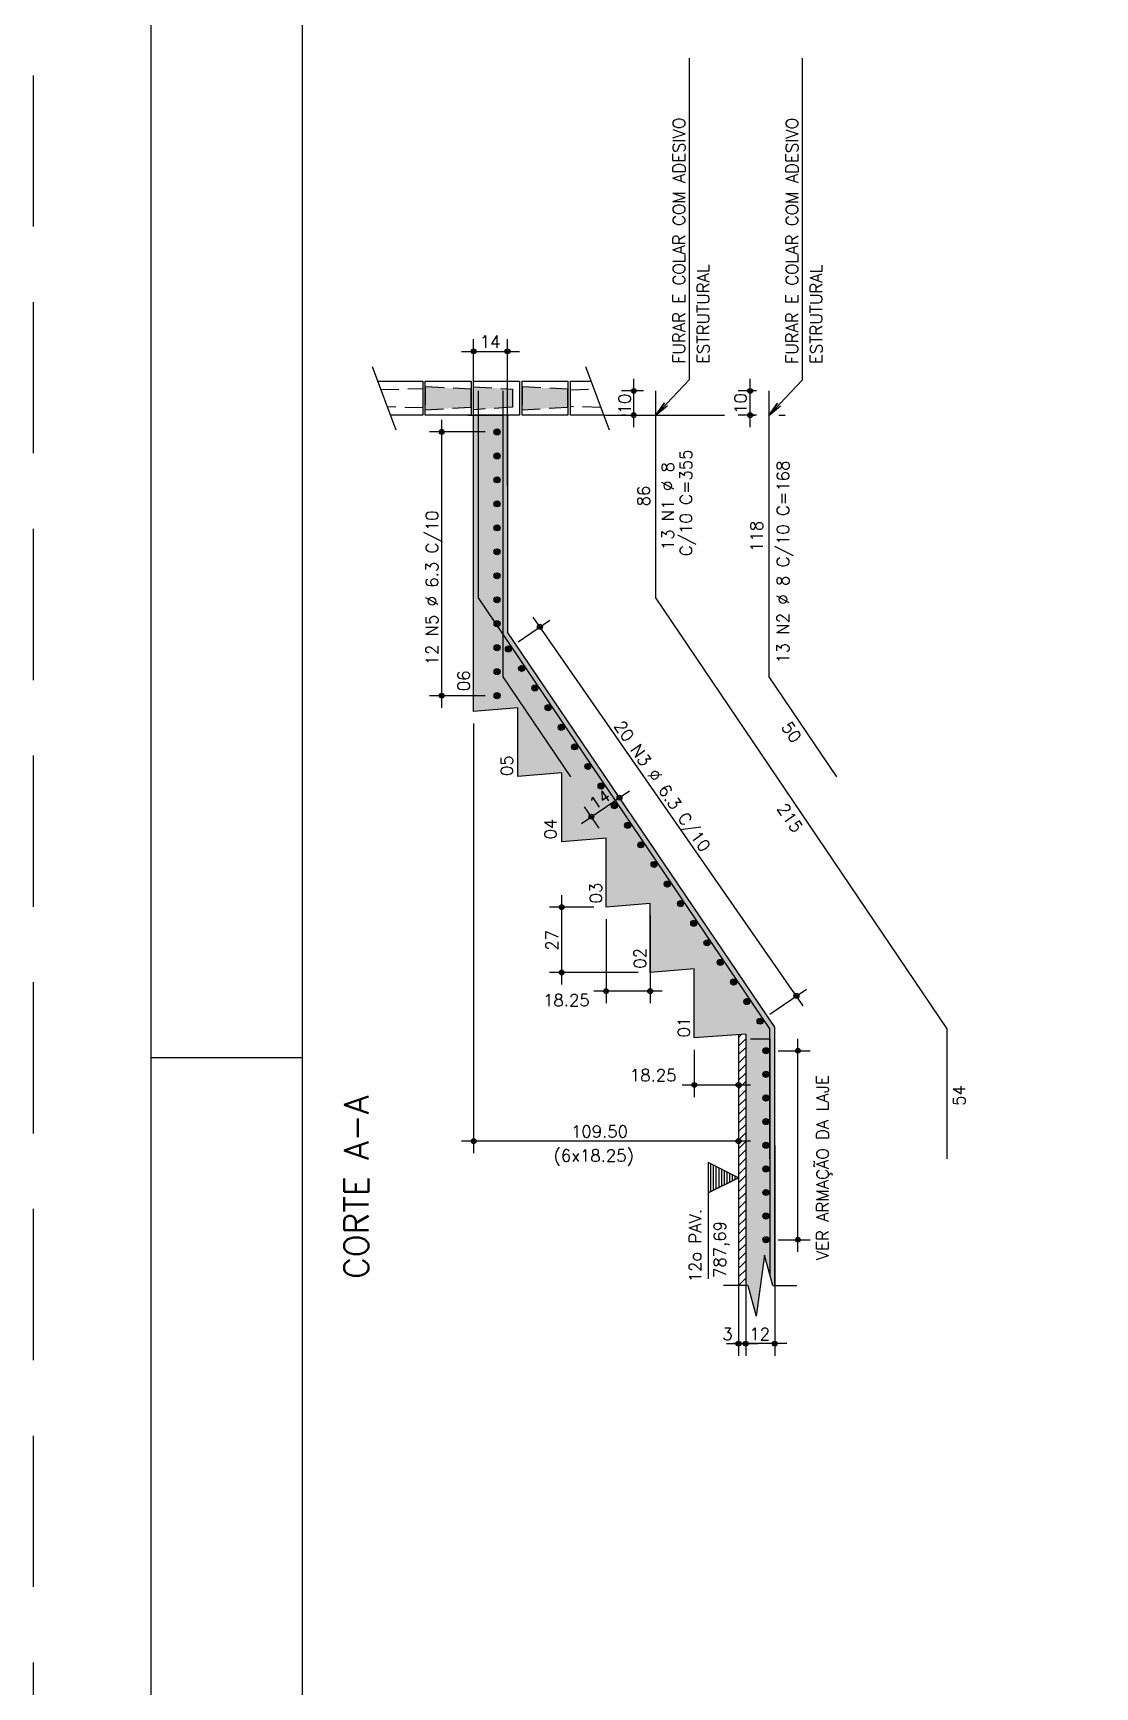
# Model space of a CAD drawing. Extents: x -2 to 86, y -1.5 to 60.9.
# Drawn here: x -2.05 to 15.52, y 19.29 to 46.65 of the extents above; entities that cross this region are included whole.
import ezdxf

# ---------------------------------------------------------------- set-up
doc = ezdxf.new("R2010")
doc.units = 0
doc.header["$MEASUREMENT"] = 0
for name, pattern in [('ESTILO_TQS_0001', [0.45, 0.3, -0.15]), ('ESTILO_TQS_0004', [3.3, 2, -0.4, 0.05, -0.4, 0.05, -0.4]), ('HIDDEN', [0.375, 0.25, -0.125])]:
    doc.linetypes.add(name, pattern=pattern)
doc.layers.get('0').update_dxf_attribs({"linetype": 'CONTINUOUS'})
doc.layers.get('Defpoints').update_dxf_attribs({"linetype": 'CONTINUOUS'})
for name, color, linetype in [('ARQ_FOLHA', 7, 'CONTINUOUS'), ('PENA_01', 1, 'CONTINUOUS'), ('PENA_02', 2, 'CONTINUOUS'), ('PENA_03', 3, 'CONTINUOUS'), ('PENA_04', 4, 'CONTINUOUS'), ('PENA_05', 5, 'CONTINUOUS'), ('PENA_10', 253, 'CONTINUOUS'), ('PENA_11', 252, 'CONTINUOUS')]:
    doc.layers.add(name, color=color, linetype=linetype)
doc.styles.get("Standard").update_dxf_attribs({"font": 'ROMANS.SHX'})

# ---------------------------------------------------------------- blocks, each defined once
blk = doc.blocks.new('FOLHA A1 - 841 X 594')
at = {"layer": 'ARQ_FOLHA', "color": 1}
blk.add_line((-816, 297), (-841, 297), dxfattribs=at)
for points in [[(-841, 0), (0, 0), (0, 594), (-841, 594)], [(-816, 10), (-10, 10), (-10, 584), (-816, 584)]]:
    blk.add_lwpolyline(points, close=True, dxfattribs=at)
at = {"layer": 'Defpoints', "color": 8, "linetype": 'HIDDEN', "ltscale": 100}
blk.add_lwpolyline([(-860.5, 609.5), (-860.5, -15.5), (19.5, -15.5), (19.5, 609.5)], close=True, dxfattribs=at)
blk = doc.blocks.new('*U24')
blk.add_blockref('FOLHA A1 - 841 X 594', (0, 0))

msp = doc.modelspace()

# ---------------------------------------------------------------- linework, layer by layer
at = {"layer": 'PENA_01', "linetype": 'Continuous'}
for p, q in [((5.242, 39.207), (5.242, 41.587)), ((5.802, 39.16), (5.802, 41.587)), ((5.042, 41.387), (6.002, 41.387)), ((7.89, 40.132), (7.89, 40.932)), ((9.816, 40.132), (9.816, 40.932)), ((8.054, 40.732), (7.69, 40.732)), ((9.923, 40.732), (9.616, 40.732)), ((4.713, 35.491), (4.713, 40.254)), ((7.761, 40.332), (7.69, 40.332)), ((9.923, 40.332), (9.616, 40.332)), ((5.43, 40.054), (4.513, 40.054)), ((5.98, 36.579), (6.503, 36.942)), ((10.694, 30.56), (6.225, 36.992)), ((5.43, 35.691), (4.513, 35.691)), ((5.242, 35.232), (5.242, 28.122)), ((7.025, 33.578), (7.82, 34.116)), ((7.794, 33.798), (7.542, 34.169)), ((7.32, 33.498), (7.078, 33.855)), ((6.698, 30.912), (6.698, 32.392)), ((7.232, 32.192), (6.498, 32.192)), ((8.162, 32.052), (8.162, 30.604)), ((7.432, 31.992), (7.432, 30.604)), ((7.962, 31.112), (6.498, 31.112)), ((8.362, 30.804), (7.232, 30.804)), ((10.143, 30.42), (10.745, 30.838)), ((8.892, 29.832), (8.892, 29.052)), ((9.622, 29.884), (9.622, 29.052)), ((10.606, 26.491), (10.606, 30.017)), ((9.622, 29.583), (9.622, 28.122)), ((10.277, 29.817), (10.806, 29.817)), ((8.692, 29.252), (9.822, 29.252)), ((9.822, 28.322), (5.042, 28.322)), ((9.622, 28.4), (9.622, 24.772)), ((9.742, 28.4), (9.742, 24.772)), ((9.742, 28.295), (9.742, 24.772)), ((10.222, 28.249), (10.222, 24.772)), ((10.277, 26.691), (10.806, 26.691)), ((9.422, 24.972), (9.942, 24.972)), ((10.422, 24.972), (9.542, 24.972))]:
    msp.add_line(p, q, dxfattribs=at)
at = {"layer": 'PENA_01', "linetype": 'ESTILO_TQS_0004'}
msp.add_line((7.392, 40.332), (10.594, 40.332), dxfattribs=at)
at = {"layer": 'PENA_01', "linetype": 'Continuous'}
for points in [[(3.653, 40.892), (4.402, 40.892)], [(4.402, 40.892), (4.402, 40.332), (3.864, 40.332)], [(4.442, 40.332), (4.442, 40.892), (5.202, 40.892), (5.202, 40.332), (4.442, 40.332)], [(5.242, 40.332), (5.242, 40.892), (6.002, 40.892), (6.002, 40.332), (5.242, 40.332)], [(6.042, 40.332), (6.042, 40.892), (6.802, 40.892), (6.802, 40.332), (6.042, 40.332)], [(7.392, 40.332), (6.842, 40.332), (6.842, 40.892), (7.181, 40.892)]]:
    msp.add_lwpolyline(points, dxfattribs=at)
at = {"layer": 'PENA_02', "linetype": 'Continuous'}
for p, q in [((3.561, 41.136), (3.955, 40.089)), ((7.09, 41.136), (7.483, 40.089)), ((9.622, 30.036), (9.679, 30.092)), ((9.622, 29.894), (9.742, 30.014)), ((9.622, 29.753), (9.742, 29.873)), ((9.622, 29.611), (9.742, 29.731)), ((9.622, 29.47), (9.742, 29.59)), ((9.622, 29.328), (9.742, 29.448)), ((9.622, 29.187), (9.742, 29.307)), ((9.622, 29.046), (9.742, 29.166)), ((9.622, 28.904), (9.742, 29.024)), ((9.622, 28.763), (9.742, 28.883)), ((9.622, 28.621), (9.742, 28.741)), ((9.622, 28.48), (9.742, 28.6)), ((9.622, 28.338), (9.742, 28.458)), ((9.622, 28.197), (9.742, 28.317)), ((9.622, 28.056), (9.742, 28.176)), ((9.622, 27.914), (9.742, 28.034)), ((9.622, 27.773), (9.742, 27.893)), ((9.622, 27.631), (9.742, 27.751)), ((9.622, 27.49), (9.742, 27.61)), ((9.622, 27.349), (9.742, 27.469)), ((9.622, 27.207), (9.742, 27.327)), ((9.622, 27.066), (9.742, 27.186)), ((9.622, 26.924), (9.742, 27.044)), ((9.622, 26.783), (9.742, 26.903)), ((9.622, 26.641), (9.742, 26.761)), ((9.622, 26.5), (9.742, 26.62)), ((9.622, 26.359), (9.742, 26.479)), ((9.622, 26.217), (9.742, 26.337)), ((9.622, 26.076), (9.742, 26.196)), ((9.622, 25.934), (9.742, 26.054))]:
    msp.add_line(p, q, dxfattribs=at)
at = {"layer": 'PENA_02', "linetype": 'ESTILO_TQS_0001'}
for points in [[(3.705, 40.754), (4.402, 40.772)], [(4.402, 40.772), (4.402, 40.452), (3.813, 40.468)], [(5.202, 40.462), (5.202, 40.762), (4.442, 40.802), (4.442, 40.422), (5.202, 40.462)], [(5.882, 40.762), (5.882, 40.462), (5.242, 40.422), (5.242, 40.802), (5.882, 40.762)], [(6.802, 40.462), (6.802, 40.762), (6.042, 40.802), (6.042, 40.422), (6.802, 40.462)], [(7.344, 40.459), (6.842, 40.472), (6.842, 40.752), (7.23, 40.763)]]:
    msp.add_lwpolyline(points, dxfattribs=at)
at = {"layer": 'PENA_02', "linetype": 'Continuous'}
for centre, radius in [((5.242, 41.387), 0.04), ((5.242, 41.387), 0.02), ((5.802, 41.387), 0.04), ((5.802, 41.387), 0.02), ((7.89, 40.732), 0.04), ((9.816, 40.732), 0.04), ((7.89, 40.732), 0.02), ((9.816, 40.732), 0.02), ((7.89, 40.332), 0.04), ((7.89, 40.332), 0.02), ((9.816, 40.332), 0.04), ((9.816, 40.332), 0.02), ((4.713, 40.054), 0.0416), ((4.713, 40.054), 0.0208), ((6.339, 36.828), 0.0416), ((6.339, 36.828), 0.0208), ((4.713, 35.691), 0.0416), ((4.713, 35.691), 0.0208), ((7.654, 34.004), 0.04), ((7.654, 34.004), 0.02), ((7.19, 33.69), 0.04), ((7.19, 33.69), 0.02), ((6.698, 32.192), 0.04), ((6.698, 32.192), 0.02), ((6.698, 31.112), 0.04), ((6.698, 31.112), 0.02), ((7.432, 30.804), 0.04), ((7.432, 30.804), 0.02), ((8.162, 30.804), 0.04), ((8.162, 30.804), 0.02), ((10.58, 30.724), 0.0416), ((10.58, 30.724), 0.0208), ((10.606, 29.817), 0.04), ((10.606, 29.817), 0.02), ((8.892, 29.252), 0.04), ((9.622, 29.252), 0.04), ((8.892, 29.252), 0.02), ((9.622, 29.252), 0.02), ((5.242, 28.322), 0.04), ((5.242, 28.322), 0.02), ((9.622, 28.322), 0.04), ((9.622, 28.322), 0.02), ((10.606, 26.691), 0.04), ((10.606, 26.691), 0.02), ((9.622, 24.972), 0.04), ((9.622, 24.972), 0.02), ((9.742, 24.972), 0.04), ((9.742, 24.972), 0.04), ((9.742, 24.972), 0.02), ((9.742, 24.972), 0.02), ((10.222, 24.972), 0.04), ((10.222, 24.972), 0.02)]:
    msp.add_circle(centre, radius, dxfattribs=at)
at = {"layer": 'PENA_03', "linetype": 'Continuous'}
for p, q in [((8.254, 40.732), (8.254, 40.732)), ((10.123, 40.732), (10.123, 40.732)), ((5.143, 40.332), (5.731, 40.332)), ((5.242, 40.332), (5.731, 40.332)), ((5.242, 35.432), (5.242, 40.332)), ((5.802, 40.332), (5.802, 36.744)), ((7.961, 40.332), (7.961, 40.332)), ((10.123, 40.332), (10.123, 40.332)), ((5.63, 40.054), (5.63, 40.054)), ((5.242, 39.007), (5.242, 39.007)), ((5.802, 38.96), (5.802, 38.96)), ((10.222, 30.205), (5.802, 36.744)), ((5.816, 36.465), (5.816, 36.465)), ((5.63, 35.691), (5.63, 35.691)), ((5.972, 35.492), (5.242, 35.432)), ((5.242, 35.432), (5.242, 35.432)), ((5.972, 34.352), (5.972, 35.492)), ((6.702, 34.412), (5.972, 34.352)), ((6.702, 33.272), (6.702, 34.412)), ((7.906, 33.632), (7.906, 33.632)), ((7.432, 33.332), (6.702, 33.272)), ((7.432, 32.192), (7.432, 33.332)), ((7.432, 33.332), (7.432, 33.332)), ((8.162, 32.252), (7.432, 32.192)), ((7.432, 32.192), (7.432, 32.192)), ((7.432, 32.192), (7.432, 32.192)), ((8.162, 31.112), (8.162, 32.252)), ((8.162, 32.252), (8.162, 32.252)), ((8.892, 31.172), (8.162, 31.112)), ((8.162, 31.112), (8.162, 31.112)), ((8.892, 30.032), (8.892, 31.172)), ((9.979, 30.306), (9.979, 30.306)), ((10.222, 25.932), (10.222, 30.205)), ((9.742, 30.092), (8.892, 30.032)), ((8.892, 30.032), (8.892, 30.032)), ((9.622, 30.092), (9.622, 25.932)), ((9.622, 30.084), (9.622, 30.084)), ((9.742, 30.092), (9.742, 25.932)), ((9.622, 29.783), (9.622, 29.783)), ((10.077, 29.817), (10.077, 29.817)), ((9.622, 28.6), (9.622, 28.6)), ((9.742, 28.6), (9.742, 28.6)), ((9.742, 28.495), (9.742, 28.495)), ((10.222, 28.449), (10.222, 28.449)), ((9.122, 27.967), (9.122, 26.047)), ((9.622, 27.717), (9.122, 27.967)), ((9.167, 27.49), (9.167, 27.945)), ((9.211, 27.512), (9.211, 27.923)), ((9.622, 27.717), (9.122, 27.467)), ((9.256, 27.534), (9.256, 27.9)), ((9.301, 27.557), (9.301, 27.878)), ((9.345, 27.579), (9.345, 27.856)), ((9.39, 27.601), (9.39, 27.834)), ((9.434, 27.623), (9.434, 27.811)), ((9.479, 27.646), (9.479, 27.789)), ((9.524, 27.668), (9.524, 27.767)), ((9.568, 27.69), (9.568, 27.744)), ((10.077, 26.691), (10.077, 26.691)), ((10.051, 26.436), (9.913, 25.429)), ((10.19, 25.932), (10.051, 26.436)), ((9.775, 25.932), (9.375, 25.932)), ((9.775, 25.932), (9.913, 25.429)), ((10.19, 25.932), (10.59, 25.932))]:
    msp.add_line(p, q, dxfattribs=at)
for points in [[(8.806, 46.239), (8.806, 40.913), (8.254, 40.332), (8.401, 40.535), (8.254, 40.332), (8.449, 40.49)], [(10.675, 46.235), (10.675, 40.909), (10.123, 40.328), (10.27, 40.531), (10.123, 40.328), (10.317, 40.486)], [(9.122, 27.467), (9.622, 27.717), (9.122, 27.967), (9.122, 27.467)]]:
    msp.add_lwpolyline(points, dxfattribs=at)
for centre in [(5.63, 40.054), (5.63, 39.657), (5.63, 39.261), (5.63, 38.864), (5.63, 38.467), (5.63, 38.071), (5.63, 37.674), (5.63, 37.277), (5.63, 36.881), (5.63, 36.484), (5.816, 36.465), (5.63, 36.087), (6.035, 36.141), (6.254, 35.817), (5.63, 35.691), (6.473, 35.492), (6.692, 35.168), (6.912, 34.844), (7.131, 34.52), (7.35, 34.196), (7.569, 33.872), (7.788, 33.547), (8.007, 33.223), (8.226, 32.899), (8.445, 32.575), (8.664, 32.251), (8.883, 31.927), (9.102, 31.603), (9.322, 31.278), (9.541, 30.954), (9.76, 30.63), (9.979, 30.306), (10.077, 29.817), (10.077, 29.426), (10.077, 29.036), (10.077, 28.645), (10.077, 28.254), (10.077, 27.863), (10.077, 27.473), (10.077, 27.082), (10.077, 26.691)]:
    msp.add_circle(centre, 0.05, dxfattribs=at)
for points in [[(5.68, 40.054), (5.605, 40.097), (5.583, 40.071)], [(5.68, 40.054), (5.583, 40.071), (5.583, 40.037)], [(5.68, 40.054), (5.583, 40.037), (5.605, 40.011)], [(5.68, 40.054), (5.638, 40.103), (5.605, 40.097)], [(5.68, 40.054), (5.605, 40.011), (5.638, 40.005)], [(5.68, 40.054), (5.668, 40.086), (5.638, 40.103)], [(5.68, 40.054), (5.638, 40.005), (5.668, 40.022)], [(5.68, 40.054), (5.668, 40.022), (5.68, 40.054)], [(5.68, 39.657), (5.605, 39.701), (5.583, 39.675)], [(5.68, 39.657), (5.583, 39.675), (5.583, 39.64)], [(5.68, 39.657), (5.638, 39.707), (5.605, 39.701)], [(5.68, 39.657), (5.668, 39.69), (5.638, 39.707)], [(5.68, 39.657), (5.583, 39.64), (5.605, 39.614)], [(5.68, 39.657), (5.605, 39.614), (5.638, 39.608)], [(5.68, 39.657), (5.638, 39.608), (5.668, 39.625)], [(5.68, 39.657), (5.668, 39.625), (5.68, 39.657)], [(5.68, 39.261), (5.605, 39.304), (5.583, 39.278)], [(5.68, 39.261), (5.583, 39.278), (5.583, 39.244)], [(5.68, 39.261), (5.583, 39.244), (5.605, 39.218)], [(5.68, 39.261), (5.638, 39.31), (5.605, 39.304)], [(5.68, 39.261), (5.605, 39.218), (5.638, 39.212)], [(5.68, 39.261), (5.668, 39.293), (5.638, 39.31)], [(5.68, 39.261), (5.638, 39.212), (5.668, 39.229)], [(5.68, 39.261), (5.668, 39.229), (5.68, 39.261)], [(5.68, 38.864), (5.605, 38.907), (5.583, 38.881)], [(5.68, 38.864), (5.583, 38.881), (5.583, 38.847)], [(5.68, 38.864), (5.583, 38.847), (5.605, 38.821)], [(5.68, 38.864), (5.638, 38.913), (5.605, 38.907)], [(5.68, 38.864), (5.605, 38.821), (5.638, 38.815)], [(5.68, 38.864), (5.668, 38.896), (5.638, 38.913)], [(5.68, 38.864), (5.638, 38.815), (5.668, 38.832)], [(5.68, 38.864), (5.668, 38.832), (5.68, 38.864)], [(5.68, 38.467), (5.605, 38.511), (5.583, 38.485)], [(5.68, 38.467), (5.583, 38.485), (5.583, 38.45)], [(5.68, 38.467), (5.583, 38.45), (5.605, 38.424)], [(5.68, 38.467), (5.638, 38.517), (5.605, 38.511)], [(5.68, 38.467), (5.605, 38.424), (5.638, 38.418)], [(5.68, 38.467), (5.668, 38.5), (5.638, 38.517)], [(5.68, 38.467), (5.638, 38.418), (5.668, 38.435)], [(5.68, 38.467), (5.668, 38.435), (5.68, 38.467)], [(5.68, 38.071), (5.605, 38.114), (5.583, 38.088)], [(5.68, 38.071), (5.583, 38.088), (5.583, 38.054)], [(5.68, 38.071), (5.583, 38.054), (5.605, 38.028)], [(5.68, 38.071), (5.638, 38.12), (5.605, 38.114)], [(5.68, 38.071), (5.605, 38.028), (5.638, 38.022)], [(5.68, 38.071), (5.668, 38.103), (5.638, 38.12)], [(5.68, 38.071), (5.638, 38.022), (5.668, 38.039)], [(5.68, 38.071), (5.668, 38.039), (5.68, 38.071)], [(5.68, 37.674), (5.605, 37.717), (5.583, 37.691)], [(5.68, 37.674), (5.583, 37.691), (5.583, 37.657)], [(5.68, 37.674), (5.583, 37.657), (5.605, 37.631)], [(5.68, 37.674), (5.638, 37.723), (5.605, 37.717)], [(5.68, 37.674), (5.605, 37.631), (5.638, 37.625)], [(5.68, 37.674), (5.668, 37.706), (5.638, 37.723)], [(5.68, 37.674), (5.638, 37.625), (5.668, 37.642)], [(5.68, 37.674), (5.668, 37.642), (5.68, 37.674)], [(5.68, 37.277), (5.605, 37.321), (5.583, 37.295)], [(5.68, 37.277), (5.583, 37.295), (5.583, 37.26)], [(5.68, 37.277), (5.583, 37.26), (5.605, 37.234)], [(5.68, 37.277), (5.638, 37.327), (5.605, 37.321)], [(5.68, 37.277), (5.605, 37.234), (5.638, 37.228)], [(5.68, 37.277), (5.668, 37.31), (5.638, 37.327)], [(5.68, 37.277), (5.638, 37.228), (5.668, 37.245)], [(5.68, 37.277), (5.668, 37.245), (5.68, 37.277)], [(5.68, 36.881), (5.605, 36.924), (5.583, 36.898)], [(5.68, 36.881), (5.583, 36.898), (5.583, 36.864)], [(5.68, 36.881), (5.583, 36.864), (5.605, 36.838)], [(5.68, 36.881), (5.638, 36.93), (5.605, 36.924)], [(5.68, 36.881), (5.605, 36.838), (5.638, 36.832)], [(5.68, 36.881), (5.668, 36.913), (5.638, 36.93)], [(5.68, 36.881), (5.638, 36.832), (5.668, 36.849)], [(5.68, 36.881), (5.668, 36.849), (5.68, 36.881)], [(5.68, 36.484), (5.605, 36.527), (5.583, 36.501)], [(5.68, 36.484), (5.583, 36.501), (5.583, 36.467)], [(5.68, 36.484), (5.583, 36.467), (5.605, 36.441)], [(5.68, 36.484), (5.638, 36.533), (5.605, 36.527)], [(5.68, 36.484), (5.605, 36.441), (5.638, 36.435)], [(5.68, 36.484), (5.668, 36.516), (5.638, 36.533)], [(5.68, 36.484), (5.638, 36.435), (5.668, 36.452)], [(5.68, 36.484), (5.668, 36.452), (5.68, 36.484)], [(5.866, 36.465), (5.791, 36.508), (5.769, 36.482)], [(5.866, 36.465), (5.769, 36.482), (5.769, 36.448)], [(5.866, 36.465), (5.769, 36.448), (5.791, 36.422)], [(5.866, 36.465), (5.825, 36.514), (5.791, 36.508)], [(5.866, 36.465), (5.791, 36.422), (5.825, 36.416)], [(5.866, 36.465), (5.854, 36.497), (5.825, 36.514)], [(5.866, 36.465), (5.825, 36.416), (5.854, 36.433)], [(5.866, 36.465), (5.854, 36.433), (5.866, 36.465)], [(5.68, 36.087), (5.605, 36.131), (5.583, 36.105)], [(5.68, 36.087), (5.638, 36.137), (5.605, 36.131)], [(5.68, 36.087), (5.668, 36.12), (5.638, 36.137)], [(6.085, 36.141), (6.01, 36.184), (5.988, 36.158)], [(6.085, 36.141), (5.988, 36.158), (5.988, 36.124)], [(6.085, 36.141), (5.988, 36.124), (6.01, 36.097)], [(6.085, 36.141), (6.044, 36.19), (6.01, 36.184)], [(6.085, 36.141), (6.01, 36.097), (6.044, 36.091)], [(6.085, 36.141), (6.073, 36.173), (6.044, 36.19)], [(6.085, 36.141), (6.044, 36.091), (6.073, 36.109)], [(6.085, 36.141), (6.073, 36.109), (6.085, 36.141)], [(5.68, 36.087), (5.583, 36.105), (5.583, 36.07)], [(5.68, 36.087), (5.583, 36.07), (5.605, 36.044)], [(5.68, 36.087), (5.605, 36.044), (5.638, 36.038)], [(5.68, 36.087), (5.638, 36.038), (5.668, 36.055)], [(5.68, 36.087), (5.668, 36.055), (5.68, 36.087)], [(6.304, 35.817), (6.229, 35.86), (6.207, 35.834)], [(6.304, 35.817), (6.263, 35.866), (6.229, 35.86)], [(6.304, 35.817), (6.293, 35.849), (6.263, 35.866)], [(5.68, 35.691), (5.605, 35.734), (5.583, 35.708)], [(5.68, 35.691), (5.583, 35.708), (5.583, 35.674)], [(5.68, 35.691), (5.583, 35.674), (5.605, 35.648)], [(5.68, 35.691), (5.638, 35.74), (5.605, 35.734)], [(5.68, 35.691), (5.605, 35.648), (5.638, 35.642)], [(5.68, 35.691), (5.668, 35.723), (5.638, 35.74)], [(5.68, 35.691), (5.638, 35.642), (5.668, 35.659)], [(5.68, 35.691), (5.668, 35.659), (5.68, 35.691)], [(6.304, 35.817), (6.207, 35.834), (6.207, 35.799)], [(6.304, 35.817), (6.207, 35.799), (6.229, 35.773)], [(6.304, 35.817), (6.229, 35.773), (6.263, 35.767)], [(6.304, 35.817), (6.263, 35.767), (6.293, 35.784)], [(6.304, 35.817), (6.293, 35.784), (6.304, 35.817)], [(6.523, 35.492), (6.448, 35.536), (6.426, 35.509)], [(6.523, 35.492), (6.426, 35.509), (6.426, 35.475)], [(6.523, 35.492), (6.426, 35.475), (6.448, 35.449)], [(6.523, 35.492), (6.482, 35.542), (6.448, 35.536)], [(6.523, 35.492), (6.448, 35.449), (6.482, 35.443)], [(6.523, 35.492), (6.512, 35.525), (6.482, 35.542)], [(6.523, 35.492), (6.482, 35.443), (6.512, 35.46)], [(6.523, 35.492), (6.512, 35.46), (6.523, 35.492)], [(6.742, 35.168), (6.667, 35.212), (6.645, 35.185)], [(6.742, 35.168), (6.645, 35.185), (6.645, 35.151)], [(6.742, 35.168), (6.645, 35.151), (6.667, 35.125)], [(6.742, 35.168), (6.701, 35.217), (6.667, 35.212)], [(6.742, 35.168), (6.667, 35.125), (6.701, 35.119)], [(6.742, 35.168), (6.731, 35.2), (6.701, 35.217)], [(6.742, 35.168), (6.701, 35.119), (6.731, 35.136)], [(6.742, 35.168), (6.731, 35.136), (6.742, 35.168)], [(6.962, 34.844), (6.887, 34.887), (6.865, 34.861)], [(6.962, 34.844), (6.865, 34.861), (6.865, 34.827)], [(6.962, 34.844), (6.865, 34.827), (6.887, 34.801)], [(6.962, 34.844), (6.92, 34.893), (6.887, 34.887)], [(6.962, 34.844), (6.887, 34.801), (6.92, 34.795)], [(6.962, 34.844), (6.95, 34.876), (6.92, 34.893)], [(6.962, 34.844), (6.92, 34.795), (6.95, 34.812)], [(6.962, 34.844), (6.95, 34.812), (6.962, 34.844)], [(7.181, 34.52), (7.106, 34.563), (7.084, 34.537)], [(7.181, 34.52), (7.084, 34.537), (7.084, 34.503)], [(7.181, 34.52), (7.084, 34.503), (7.106, 34.477)], [(7.181, 34.52), (7.139, 34.569), (7.106, 34.563)], [(7.181, 34.52), (7.106, 34.477), (7.139, 34.471)], [(7.181, 34.52), (7.169, 34.552), (7.139, 34.569)], [(7.181, 34.52), (7.139, 34.471), (7.169, 34.488)], [(7.181, 34.52), (7.169, 34.488), (7.181, 34.52)], [(7.4, 34.196), (7.325, 34.239), (7.303, 34.213)], [(7.4, 34.196), (7.303, 34.213), (7.303, 34.179)], [(7.4, 34.196), (7.358, 34.245), (7.325, 34.239)], [(7.4, 34.196), (7.388, 34.228), (7.358, 34.245)], [(7.4, 34.196), (7.303, 34.179), (7.325, 34.152)], [(7.4, 34.196), (7.325, 34.152), (7.358, 34.147)], [(7.4, 34.196), (7.358, 34.147), (7.388, 34.164)], [(7.4, 34.196), (7.388, 34.164), (7.4, 34.196)], [(7.619, 33.872), (7.544, 33.915), (7.522, 33.889)], [(7.619, 33.872), (7.522, 33.889), (7.522, 33.855)], [(7.619, 33.872), (7.522, 33.855), (7.544, 33.828)], [(7.619, 33.872), (7.578, 33.921), (7.544, 33.915)], [(7.619, 33.872), (7.544, 33.828), (7.578, 33.822)], [(7.619, 33.872), (7.607, 33.904), (7.578, 33.921)], [(7.619, 33.872), (7.578, 33.822), (7.607, 33.839)], [(7.619, 33.872), (7.607, 33.839), (7.619, 33.872)], [(7.838, 33.547), (7.763, 33.591), (7.741, 33.565)], [(7.838, 33.547), (7.741, 33.565), (7.741, 33.53)], [(7.838, 33.547), (7.741, 33.53), (7.763, 33.504)], [(7.838, 33.547), (7.797, 33.597), (7.763, 33.591)], [(7.838, 33.547), (7.763, 33.504), (7.797, 33.498)], [(7.838, 33.547), (7.826, 33.58), (7.797, 33.597)], [(7.838, 33.547), (7.797, 33.498), (7.826, 33.515)], [(7.838, 33.547), (7.826, 33.515), (7.838, 33.547)], [(8.057, 33.223), (7.982, 33.267), (7.96, 33.24)], [(8.057, 33.223), (7.96, 33.24), (7.96, 33.206)], [(8.057, 33.223), (7.96, 33.206), (7.982, 33.18)], [(8.057, 33.223), (8.016, 33.273), (7.982, 33.267)], [(8.057, 33.223), (7.982, 33.18), (8.016, 33.174)], [(8.057, 33.223), (8.045, 33.255), (8.016, 33.273)], [(8.057, 33.223), (8.016, 33.174), (8.045, 33.191)], [(8.057, 33.223), (8.045, 33.191), (8.057, 33.223)], [(8.276, 32.899), (8.201, 32.942), (8.179, 32.916)], [(8.276, 32.899), (8.179, 32.916), (8.179, 32.882)], [(8.276, 32.899), (8.179, 32.882), (8.201, 32.856)], [(8.276, 32.899), (8.235, 32.948), (8.201, 32.942)], [(8.276, 32.899), (8.201, 32.856), (8.235, 32.85)], [(8.276, 32.899), (8.264, 32.931), (8.235, 32.948)], [(8.276, 32.899), (8.235, 32.85), (8.264, 32.867)], [(8.276, 32.899), (8.264, 32.867), (8.276, 32.899)], [(8.495, 32.575), (8.42, 32.618), (8.398, 32.592)], [(8.495, 32.575), (8.398, 32.592), (8.398, 32.558)], [(8.495, 32.575), (8.398, 32.558), (8.42, 32.532)], [(8.495, 32.575), (8.454, 32.624), (8.42, 32.618)], [(8.495, 32.575), (8.42, 32.532), (8.454, 32.526)], [(8.495, 32.575), (8.483, 32.607), (8.454, 32.624)], [(8.495, 32.575), (8.454, 32.526), (8.483, 32.543)], [(8.495, 32.575), (8.483, 32.543), (8.495, 32.575)], [(8.714, 32.251), (8.639, 32.294), (8.617, 32.268)], [(8.714, 32.251), (8.673, 32.3), (8.639, 32.294)], [(8.714, 32.251), (8.703, 32.283), (8.673, 32.3)], [(8.714, 32.251), (8.617, 32.268), (8.617, 32.234)], [(8.714, 32.251), (8.617, 32.234), (8.639, 32.208)], [(8.714, 32.251), (8.639, 32.208), (8.673, 32.202)], [(8.714, 32.251), (8.673, 32.202), (8.703, 32.219)], [(8.714, 32.251), (8.703, 32.219), (8.714, 32.251)], [(8.933, 31.927), (8.858, 31.97), (8.836, 31.944)], [(8.933, 31.927), (8.836, 31.944), (8.836, 31.91)], [(8.933, 31.927), (8.836, 31.91), (8.858, 31.883)], [(8.933, 31.927), (8.892, 31.976), (8.858, 31.97)], [(8.933, 31.927), (8.858, 31.883), (8.892, 31.877)], [(8.933, 31.927), (8.922, 31.959), (8.892, 31.976)], [(8.933, 31.927), (8.892, 31.877), (8.922, 31.895)], [(8.933, 31.927), (8.922, 31.895), (8.933, 31.927)], [(9.152, 31.603), (9.077, 31.646), (9.055, 31.62)], [(9.152, 31.603), (9.055, 31.62), (9.055, 31.585)], [(9.152, 31.603), (9.055, 31.585), (9.077, 31.559)], [(9.152, 31.603), (9.111, 31.652), (9.077, 31.646)], [(9.152, 31.603), (9.077, 31.559), (9.111, 31.553)], [(9.152, 31.603), (9.141, 31.635), (9.111, 31.652)], [(9.152, 31.603), (9.111, 31.553), (9.141, 31.57)], [(9.152, 31.603), (9.141, 31.57), (9.152, 31.603)], [(9.372, 31.278), (9.297, 31.322), (9.275, 31.295)], [(9.372, 31.278), (9.275, 31.295), (9.275, 31.261)], [(9.372, 31.278), (9.275, 31.261), (9.297, 31.235)], [(9.372, 31.278), (9.33, 31.328), (9.297, 31.322)], [(9.372, 31.278), (9.297, 31.235), (9.33, 31.229)], [(9.372, 31.278), (9.36, 31.311), (9.33, 31.328)], [(9.372, 31.278), (9.33, 31.229), (9.36, 31.246)], [(9.372, 31.278), (9.36, 31.246), (9.372, 31.278)], [(9.591, 30.954), (9.516, 30.998), (9.494, 30.971)], [(9.591, 30.954), (9.494, 30.971), (9.494, 30.937)], [(9.591, 30.954), (9.494, 30.937), (9.516, 30.911)], [(9.591, 30.954), (9.549, 31.003), (9.516, 30.998)], [(9.591, 30.954), (9.516, 30.911), (9.549, 30.905)], [(9.591, 30.954), (9.579, 30.986), (9.549, 31.003)], [(9.591, 30.954), (9.549, 30.905), (9.579, 30.922)], [(9.591, 30.954), (9.579, 30.922), (9.591, 30.954)], [(9.81, 30.63), (9.735, 30.673), (9.713, 30.647)], [(9.81, 30.63), (9.713, 30.647), (9.713, 30.613)], [(9.81, 30.63), (9.768, 30.679), (9.735, 30.673)], [(9.81, 30.63), (9.798, 30.662), (9.768, 30.679)], [(9.81, 30.63), (9.713, 30.613), (9.735, 30.587)], [(9.81, 30.63), (9.735, 30.587), (9.768, 30.581)], [(9.81, 30.63), (9.768, 30.581), (9.798, 30.598)], [(9.81, 30.63), (9.798, 30.598), (9.81, 30.63)], [(10.029, 30.306), (9.954, 30.349), (9.932, 30.323)], [(10.029, 30.306), (9.932, 30.323), (9.932, 30.289)], [(10.029, 30.306), (9.932, 30.289), (9.954, 30.263)], [(10.029, 30.306), (9.988, 30.355), (9.954, 30.349)], [(10.029, 30.306), (9.954, 30.263), (9.988, 30.257)], [(10.029, 30.306), (10.017, 30.338), (9.988, 30.355)], [(10.029, 30.306), (9.988, 30.257), (10.017, 30.274)], [(10.029, 30.306), (10.017, 30.274), (10.029, 30.306)], [(10.127, 29.817), (10.052, 29.86), (10.03, 29.834)], [(10.127, 29.817), (10.03, 29.834), (10.03, 29.8)], [(10.127, 29.817), (10.086, 29.866), (10.052, 29.86)], [(10.127, 29.817), (10.116, 29.849), (10.086, 29.866)], [(10.127, 29.817), (10.03, 29.8), (10.052, 29.774)], [(10.127, 29.817), (10.052, 29.774), (10.086, 29.768)], [(10.127, 29.817), (10.086, 29.768), (10.116, 29.785)], [(10.127, 29.817), (10.116, 29.785), (10.127, 29.817)], [(10.127, 29.426), (10.052, 29.47), (10.03, 29.443)], [(10.127, 29.426), (10.03, 29.443), (10.03, 29.409)], [(10.127, 29.426), (10.03, 29.409), (10.052, 29.383)], [(10.127, 29.426), (10.086, 29.476), (10.052, 29.47)], [(10.127, 29.426), (10.052, 29.383), (10.086, 29.377)], [(10.127, 29.426), (10.116, 29.458), (10.086, 29.476)], [(10.127, 29.426), (10.086, 29.377), (10.116, 29.394)], [(10.127, 29.426), (10.116, 29.394), (10.127, 29.426)], [(10.127, 29.036), (10.052, 29.079), (10.03, 29.053)], [(10.127, 29.036), (10.03, 29.053), (10.03, 29.019)], [(10.127, 29.036), (10.03, 29.019), (10.052, 28.992)], [(10.127, 29.036), (10.086, 29.085), (10.052, 29.079)], [(10.127, 29.036), (10.052, 28.992), (10.086, 28.986)], [(10.127, 29.036), (10.116, 29.068), (10.086, 29.085)], [(10.127, 29.036), (10.086, 28.986), (10.116, 29.003)], [(10.127, 29.036), (10.116, 29.003), (10.127, 29.036)], [(10.127, 28.645), (10.052, 28.688), (10.03, 28.662)], [(10.127, 28.645), (10.03, 28.662), (10.03, 28.628)], [(10.127, 28.645), (10.03, 28.628), (10.052, 28.602)], [(10.127, 28.645), (10.086, 28.694), (10.052, 28.688)], [(10.127, 28.645), (10.052, 28.602), (10.086, 28.596)], [(10.127, 28.645), (10.116, 28.677), (10.086, 28.694)], [(10.127, 28.645), (10.086, 28.596), (10.116, 28.613)], [(10.127, 28.645), (10.116, 28.613), (10.127, 28.645)], [(10.127, 28.254), (10.052, 28.297), (10.03, 28.271)], [(10.127, 28.254), (10.03, 28.271), (10.03, 28.237)], [(10.127, 28.254), (10.03, 28.237), (10.052, 28.211)], [(10.127, 28.254), (10.086, 28.303), (10.052, 28.297)], [(10.127, 28.254), (10.052, 28.211), (10.086, 28.205)], [(10.127, 28.254), (10.116, 28.286), (10.086, 28.303)], [(10.127, 28.254), (10.086, 28.205), (10.116, 28.222)], [(10.127, 28.254), (10.116, 28.222), (10.127, 28.254)], [(10.127, 27.863), (10.052, 27.907), (10.03, 27.88)], [(10.127, 27.863), (10.086, 27.913), (10.052, 27.907)], [(10.127, 27.863), (10.116, 27.896), (10.086, 27.913)], [(10.127, 27.863), (10.03, 27.88), (10.03, 27.846)], [(10.127, 27.863), (10.03, 27.846), (10.052, 27.82)], [(10.127, 27.863), (10.052, 27.82), (10.086, 27.814)], [(10.127, 27.863), (10.086, 27.814), (10.116, 27.831)], [(10.127, 27.863), (10.116, 27.831), (10.127, 27.863)], [(10.127, 27.473), (10.052, 27.516), (10.03, 27.49)], [(10.127, 27.473), (10.03, 27.49), (10.03, 27.456)], [(10.127, 27.473), (10.03, 27.456), (10.052, 27.429)], [(10.127, 27.473), (10.086, 27.522), (10.052, 27.516)], [(10.127, 27.473), (10.052, 27.429), (10.086, 27.423)], [(10.127, 27.473), (10.116, 27.505), (10.086, 27.522)], [(10.127, 27.473), (10.086, 27.423), (10.116, 27.44)], [(10.127, 27.473), (10.116, 27.44), (10.127, 27.473)], [(10.127, 27.082), (10.052, 27.125), (10.03, 27.099)], [(10.127, 27.082), (10.03, 27.099), (10.03, 27.065)], [(10.127, 27.082), (10.086, 27.131), (10.052, 27.125)], [(10.127, 27.082), (10.116, 27.114), (10.086, 27.131)], [(10.127, 27.082), (10.03, 27.065), (10.052, 27.039)], [(10.127, 27.082), (10.052, 27.039), (10.086, 27.033)], [(10.127, 27.082), (10.086, 27.033), (10.116, 27.05)], [(10.127, 27.082), (10.116, 27.05), (10.127, 27.082)], [(10.127, 26.691), (10.052, 26.734), (10.03, 26.708)], [(10.127, 26.691), (10.03, 26.708), (10.03, 26.674)], [(10.127, 26.691), (10.03, 26.674), (10.052, 26.648)], [(10.127, 26.691), (10.086, 26.74), (10.052, 26.734)], [(10.127, 26.691), (10.052, 26.648), (10.086, 26.642)], [(10.127, 26.691), (10.116, 26.723), (10.086, 26.74)], [(10.127, 26.691), (10.086, 26.642), (10.116, 26.659)], [(10.127, 26.691), (10.116, 26.659), (10.127, 26.691)]]:
    msp.add_solid(points, dxfattribs=at)
at = {"layer": 'PENA_04', "linetype": 'Continuous'}
for p, q in [((5.322, 37.312), (5.322, 40.732)), ((5.722, 40.732), (5.722, 36.005)), ((10.142, 30.18), (5.322, 37.312)), ((5.722, 36.005), (6.842, 34.348)), ((10.142, 28.032), (10.142, 30.18))]:
    msp.add_line(p, q, dxfattribs=at)
msp.add_lwpolyline([(9.822, 30.012), (10.142, 30.012), (10.142, 26.105)], dxfattribs=at)
at = {"layer": 'PENA_05', "linetype": 'Continuous'}
for p, q in [((8.254, 37.312), (8.254, 40.732)), ((10.123, 40.732), (10.123, 36.005)), ((13.074, 30.18), (8.254, 37.312)), ((10.123, 36.005), (11.243, 34.348)), ((13.074, 28.032), (13.074, 30.18))]:
    msp.add_line(p, q, dxfattribs=at)
at = {"layer": 'PENA_10', "linetype": 'Continuous'}
for points in [[(5.242, 40.802), (5.882, 40.762), (5.882, 40.462)], [(5.242, 40.802), (5.882, 40.462), (5.242, 40.422)], [(5.242, 40.802), (5.242, 40.422), (5.242, 40.802)], [(5.802, 40.332), (5.242, 35.432), (5.242, 40.332)], [(5.802, 36.744), (5.242, 35.432), (5.802, 40.332)], [(5.802, 36.744), (5.972, 35.492), (5.242, 35.432)], [(10.222, 30.205), (5.972, 35.492), (5.802, 36.744)], [(10.222, 30.205), (6.702, 34.412), (5.972, 35.492)], [(5.972, 35.492), (6.702, 34.412), (5.972, 34.352)], [(7.432, 33.332), (6.702, 34.412), (10.222, 30.205)], [(7.432, 33.332), (6.702, 33.272), (6.702, 34.412)], [(7.432, 32.192), (7.432, 33.332), (8.162, 32.252)], [(7.432, 33.332), (10.222, 30.205), (8.162, 32.252)], [(8.162, 32.252), (10.222, 30.205), (8.892, 31.172)], [(8.162, 32.252), (8.892, 31.172), (8.162, 31.112)], [(10.222, 30.205), (9.742, 30.092), (8.892, 31.172)], [(8.892, 31.172), (9.742, 30.092), (8.892, 30.032)], [(9.775, 25.932), (9.742, 30.092), (10.222, 30.205)], [(9.775, 25.932), (10.222, 30.205), (9.913, 25.429)], [(9.913, 25.429), (10.222, 30.205), (10.051, 26.436)], [(10.051, 26.436), (10.222, 30.205), (10.19, 25.932)], [(10.222, 30.205), (10.222, 25.932), (10.19, 25.932)], [(9.742, 25.932), (9.742, 30.092), (9.775, 25.932)]]:
    msp.add_solid(points, dxfattribs=at)
at = {"layer": 'PENA_11', "linetype": 'Continuous'}
for points in [[(5.202, 40.462), (5.202, 40.762), (4.442, 40.802)], [(5.202, 40.462), (4.442, 40.802), (4.442, 40.422)], [(5.882, 40.762), (5.242, 40.422), (5.242, 40.802)], [(5.882, 40.762), (5.242, 40.802), (5.882, 40.762)], [(6.802, 40.462), (6.802, 40.762), (6.042, 40.802)], [(6.802, 40.462), (6.042, 40.802), (6.042, 40.422)], [(5.882, 40.762), (5.882, 40.462), (5.242, 40.422)], [(5.202, 40.462), (4.442, 40.422), (5.202, 40.462)], [(6.802, 40.462), (6.042, 40.422), (6.802, 40.462)]]:
    msp.add_solid(points, dxfattribs=at)

# ---------------------------------------------------------------- block references
at = {"xscale": 0.09999999999999938, "yscale": 0.09999999999999938, "zscale": 0.09999999999999938}
msp.add_blockref('*U24', (84.004, 0), dxfattribs=at)

# ---------------------------------------------------------------- texts
at = {"layer": 'PENA_03', "linetype": 'Continuous'}
for s, rotation, p in [('FURAR E COLAR COM ADESIVO', 90, (8.739, 41.182)), ('FURAR E COLAR COM ADESIVO', 90, (10.608, 41.178)), ('ESTRUTURAL', 90, (9.139, 41.182)), ('ESTRUTURAL', 90, (11.008, 41.178)), ('10', 90, (7.84, 40.345)), ('10', 90, (9.756, 40.352)), ('C/10 C=355', 90, (8.853, 37.998)), ('13 N1 %%c 8', 90, (8.553, 38.098)), ('13 N2 %%c 8 C/10 C=168', 90, (10.459, 36.22)), ('86', 90, (8.154, 38.822)), ('12 N5 %%c 6.3 C/10', 90, (4.653, 36.192)), ('118', 90, (10.023, 38.069)), ('06', 90, (5.177, 35.765)), ('20 N3 %%c 6.3 C/10', 304.791, (7.55, 35.19)), ('50', 304.0558, (10.322, 35.174)), ('05', 90, (5.891, 34.362)), ('14', 34.0985, (7.24, 33.795)), ('215', 304.0541, (10.248, 33.826)), ('04', 90, (6.613, 33.314)), ('03', 90, (7.363, 32.254)), ('27', 90, (6.638, 31.472)), ('02', 90, (8.093, 31.174)), ('01', 90, (8.819, 30.038)), ('VER ARMAÇÃO DA LAJE', 90, (11.114, 26.354)), ('54', 90, (13.374, 28.906))]:
    msp.add_text(s, height=0.2, rotation=rotation, dxfattribs=at).set_placement(p)
for s, p in [('14', (5.342, 41.447)), ('18.25', (6.39, 30.554)), ('18.25', (7.826, 29.312)), ('109.50', (6.852, 28.382)), ('(6x18.25)', (6.563, 27.983)), ('3', (9.356, 25.032)), ('12', (9.802, 25.032))]:
    msp.add_text(s, height=0.2, dxfattribs=at).set_placement(p)
at = {"layer": 'PENA_04', "linetype": 'Continuous'}
for s, p in [('12o PAV.', (9.007, 25.986)), ('787,69', (9.414, 26.059))]:
    msp.add_text(s, height=0.2, rotation=90, dxfattribs=at).set_placement(p)
at = {"layer": 'PENA_05', "linetype": 'Continuous'}
msp.add_text('CORTE A-A', height=0.4, rotation=90, dxfattribs=at).set_placement((3.5, 26.042))

doc.saveas('drawing.dxf')
